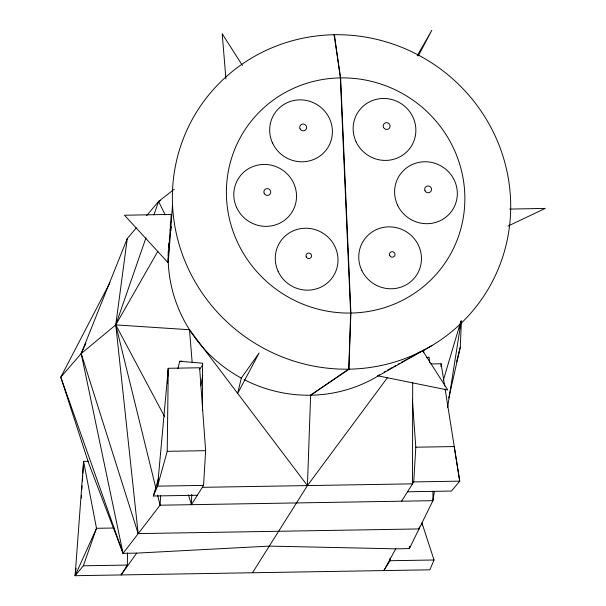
<?xml version="1.0" encoding="UTF-8"?>
<svg xmlns="http://www.w3.org/2000/svg" width="606" height="606" viewBox="0 0 606 606"><rect width="100%" height="100%" fill="white"/><g stroke="black" fill="none" stroke-linecap="round" stroke-linejoin="round"><path stroke-width="0.91" d="M202.465 410.217L202.54 363.199L179.732 361.274L177.929 368.524M202.343 487.322L412.519 483.846L412.678 382.288M432.957 491.246L432.919 500.677L409.361 548.604L395.718 548.831L269.284 546.104L136.706 553.119L123.063 553.346L88.681 463.242L60.782 377.19L109.959 282.631M197.336 495.261L153.363 495.988L157.568 486.156L167.218 451.318L168.279 368.304L199.616 367.781L205.631 450.682L203.555 485.391L191.405 504.677L188.436 494.784M136.706 553.119L121.109 574.935L127.328 565.072L127.495 552.952M395.718 548.831L383.848 570.587L390.075 560.717L390.112 557.921M252.482 572.761L307.431 485.588L310.628 395.203L349.048 369.175L350.609 313.052L340.337 77.894L334.444 34.716A170.756 165.839 32.2 0 0 172.528 204.752L168.271 262.603M191.405 504.677L191.731 494.337M348.639 369.183L350.912 313.052L340.64 77.894L334.035 34.724A170.756 165.839 32.2 0 1 510.555 199.147A170.756 165.839 32.2 0 1 348.639 369.183L310.628 395.203M448.781 397.99L460.272 347.268L461.393 321.051M167.385 383.303L167.551 380.485M167.771 376.735L168.279 368.304L157.568 486.156L203.555 485.391M401.581 501.192L413.731 481.914L415.807 447.198L412.391 400.096M440.956 366.592L441.13 363.782L430.987 363.948M81.348 497.996L81.522 495.178M81.871 489.55L82.098 485.792M82.386 481.096L82.734 475.468M82.848 473.589L83.605 461.386L88.211 461.302M160.658 495.761L160.067 505.199L123.063 553.346L60.782 377.19L81.204 353.548L115.761 324.899L157.84 251.331M114.019 528.008L96.505 528.303L75.114 575.7L83.605 461.386L96.505 528.303L83.355 565.799L75.114 575.7L429.843 569.822L434.04 559.989L421.92 522.91L422.382 525.667M423.586 352.76L423.821 349.973M75.114 575.7L76.023 568.254M136.305 227.871L127.268 238.597L115.761 324.899L138.168 533.598L419.102 528.94L419.519 527.099M434.381 491.368L432.919 500.677L160.067 505.199L157.59 495.132M447.561 407.596L461.181 321.036M409.353 546.718L409.361 548.604L409.709 546.741M200.753 385.848L202.692 375.659M419.102 528.94L419.473 527.091M459.606 328.414L461.105 321.021M409.361 548.604L409.83 546.771M456.568 361.911L460.272 347.268M153.363 495.988L158.59 478.187M443.244 380.538L460.674 321.884M145.97 237.84L115.761 324.899L156.022 488.724M153.985 214.744L158.605 201.419L174.21 189.261M127.268 238.597L81.204 353.548L123.063 553.346M85.847 343.231L81.204 353.548L138.168 533.598M418.276 55.934L431.836 30.3L417.216 55.699M169.998 230.075L171.4 227.621L170.157 225.084M199.563 369.402L202.805 364.736M387.696 377.303L307.431 485.588L189.496 329.732L115.761 324.899L164.643 416.693M146.554 215.721L158.605 201.419L160.302 200.594M432.275 345.375L378.068 376.008A137.706 133.744 32.2 0 1 244.097 379.583M379.22 374.849L377.591 375.765L447.789 390.022L422.518 350.48M384.121 372.092L385.757 371.167M387.393 370.251L392.294 367.494M393.923 366.569L395.559 365.653M398.006 364.274L399.642 363.35M401.278 362.433L406.179 359.676M407.815 358.752L409.444 357.835M411.08 356.911L420.064 351.859M507.881 226.129L545.218 208.396L509.684 209.1M426.541 357.654L429.116 357.146L429.525 362.729M179.732 361.274L182.497 361.229M167.218 451.318L205.631 450.682M415.807 447.198L454.22 446.561L459.727 481.149L451.485 491.049L407.512 491.784M413.731 481.914L459.727 481.149L445.099 388.893M83.355 565.799L127.328 565.072M390.075 560.717L434.04 559.989M242.377 65.425L222.205 33.762L225.924 78.931M158.605 201.419L165.211 214.941M441.13 363.782L444.668 386.136M189.496 329.732L192.14 362.161M412.375 481.959L412.519 483.846M241.605 378.265A137.706 133.744 32.2 0 1 168.15 257.989M168.15 256.133A137.706 133.744 32.2 0 1 168.294 250.558M168.453 247.771A137.706 133.744 32.2 0 1 168.847 243.127M169.286 239.431A137.706 133.744 32.2 0 1 169.68 236.666M170.634 231.212A137.706 133.744 32.2 0 1 171.006 229.409M349.048 369.175A170.756 165.839 32.2 0 1 172.528 204.752M350.609 313.052A120.064 116.602 32.2 0 1 226.492 197.45A120.064 116.602 32.2 0 1 340.337 77.894M340.64 77.894A120.064 116.602 32.2 0 1 464.757 193.503A120.064 116.602 32.2 0 1 350.912 313.052M171.256 214.38L167.907 262.512L124.503 215.236L171.256 214.38M241.332 378.015L237.62 393.491L259.11 353.01L241.332 378.015M272.503 142.94A31.626 30.709 32.2 0 0 326.581 149.462A31.626 30.709 32.2 0 0 304.03 100.088A31.626 30.709 32.2 0 0 272.503 142.94M278.109 271.314A31.626 30.709 32.2 0 0 332.186 277.836A31.626 30.709 32.2 0 0 309.636 228.454A31.626 30.709 32.2 0 0 278.109 271.314M236.628 207.502A31.626 30.709 32.2 0 0 290.706 214.032A31.626 30.709 32.2 0 0 268.155 164.65A31.626 30.709 32.2 0 0 236.628 207.502M264.163 193.337A3.477 3.378 32.2 0 0 270.109 194.056A3.477 3.378 32.2 0 0 267.625 188.625A3.477 3.378 32.2 0 0 264.163 193.337M300.038 128.767A3.477 3.378 32.2 0 0 305.985 129.487A3.477 3.378 32.2 0 0 303.508 124.056A3.477 3.378 32.2 0 0 300.038 128.767M306.242 256.883A2.818 2.735 32.2 0 0 311.06 257.467A2.818 2.735 32.2 0 0 309.045 253.073A2.818 2.735 32.2 0 0 306.242 256.883M356.176 142.001A31.626 30.709 32.2 0 0 410.33 147.697A31.626 30.709 32.2 0 0 387.014 98.649A31.626 30.709 32.2 0 0 356.176 142.001M361.782 270.367A31.626 30.709 32.2 0 0 415.928 276.063A31.626 30.709 32.2 0 0 392.62 227.023A31.626 30.709 32.2 0 0 361.782 270.367M397.634 205.282A31.626 30.709 32.2 0 0 451.788 210.979A31.626 30.709 32.2 0 0 428.472 161.931A31.626 30.709 32.2 0 0 397.634 205.282M424.988 190.723A3.477 3.378 32.2 0 0 430.942 191.344A3.477 3.378 32.2 0 0 428.381 185.951A3.477 3.378 32.2 0 0 424.988 190.723M383.53 127.434A3.477 3.378 32.2 0 0 389.484 128.063A3.477 3.378 32.2 0 0 386.916 122.67A3.477 3.378 32.2 0 0 383.53 127.434M389.726 255.543A2.818 2.735 32.2 0 0 394.544 256.05A2.818 2.735 32.2 0 0 392.468 251.679A2.818 2.735 32.2 0 0 389.726 255.543"/></g></svg>
